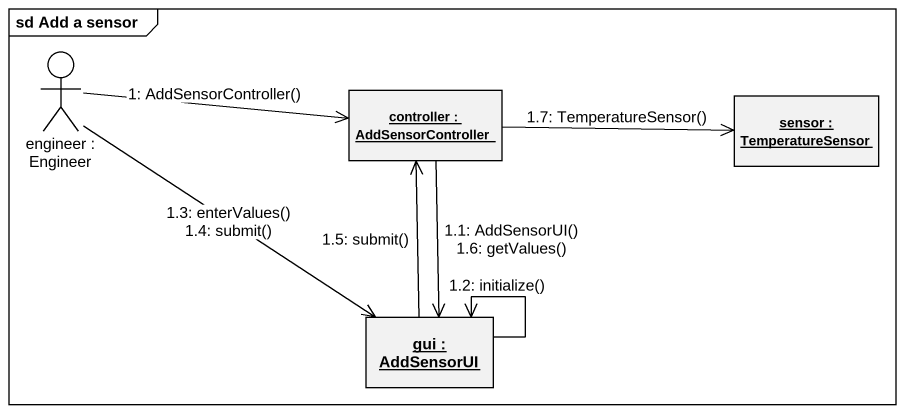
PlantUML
@startuml
mainframe sd Add a sensor
allowmixing
hide circle
hide empty members
actor "engineer : Engineer" as engineer
object "controller : AddSensorController" as controller
object "sensor : TemperatureSensor" as sensor
object "gui : AddSensorUI" as gui
engineer -right-> controller : 1: AddSensorController()
controller --> gui : 1.1: AddSensorUI()\n1.6: getValues()
gui --> gui : 1.2: initialize()
engineer --> gui : 1.3: enterValues()\n1.4: submit()
gui -up-> controller : 1.5: submit()
controller -right-> sensor : 1.7: TemperatureSensor()
@enduml
